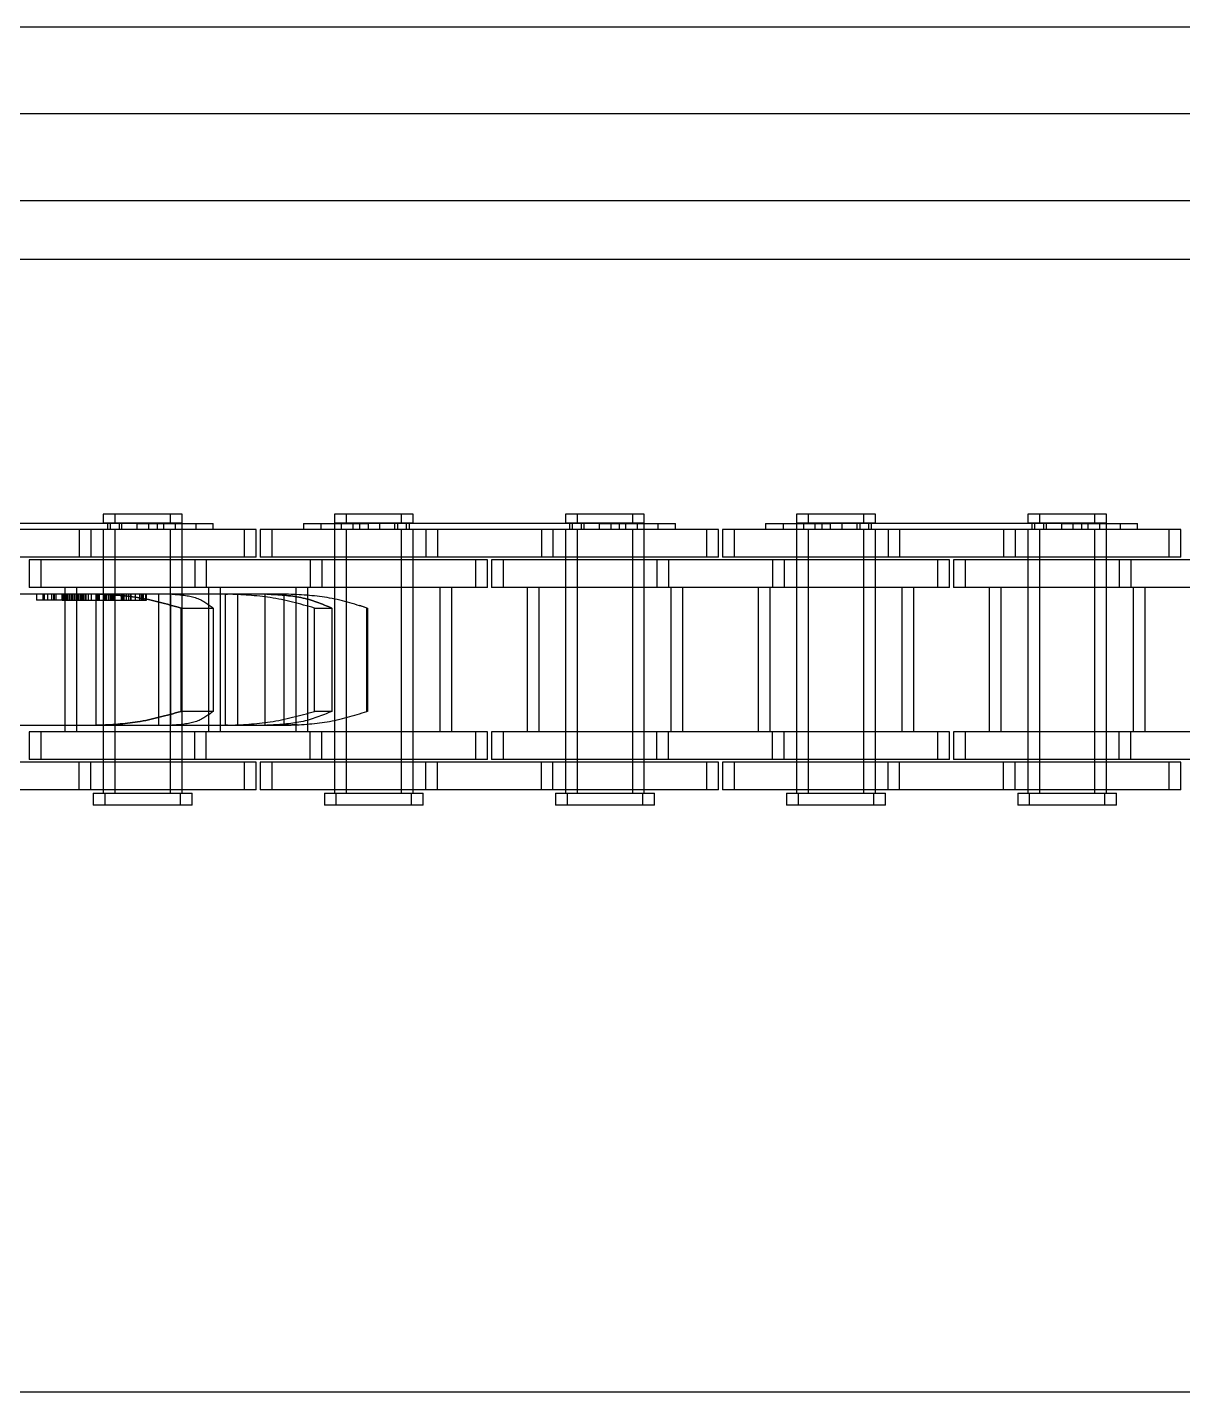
# Model space of a CAD drawing. Header units: metres. Extents: x 0 to 21025, y 0 to 14850.
# Drawn here: x 5337.6 to 5401.1, y 9261.1 to 9336.1 of the extents above; entities that cross this region are included whole.
import ezdxf

# ---------------------------------------------------------------- set-up
doc = ezdxf.new("R2010")
doc.units = ezdxf.units.M
doc.header["$LTSCALE"] = 25
doc.linetypes.add('HIDDEN2', pattern=[4.7625, 3.175, -1.5875])
doc.layers.add('SL4', color=4, linetype='Continuous')
doc.layers.add('ST1', color=7, linetype='HIDDEN2')

msp = doc.modelspace()

# ---------------------------------------------------------------- linework, layer by layer
at = {"layer": 'SL4'}
for p, q in [((5535.514, 9336.149), (4210.539, 9336.149)), ((4210.539, 9326.624), (5535.514, 9326.624)), ((4210.539, 9261.149), (5535.514, 9261.149))]:
    msp.add_line(p, q, dxfattribs=at)
at = {"layer": 'ST1'}
for p, q in [((5535.514, 9331.386), (4210.539, 9331.386)), ((4210.539, 9326.624), (5535.514, 9326.624)), ((5535.514, 9323.386), (4210.539, 9323.386)), ((5345.474, 9309.384), (5341.784, 9309.384)), ((5341.784, 9309.384), (5341.784, 9308.91)), ((5342.423, 9309.384), (5342.423, 9308.91)), ((5346.113, 9309.384), (5345.474, 9309.384)), ((5345.474, 9308.91), (5345.474, 9309.384)), ((5346.113, 9308.91), (5346.113, 9309.384)), ((5358.174, 9309.384), (5354.484, 9309.384)), ((5354.484, 9309.384), (5354.484, 9308.91)), ((5355.123, 9309.384), (5355.123, 9308.91)), ((5358.813, 9309.384), (5358.174, 9309.384)), ((5358.174, 9308.91), (5358.174, 9309.384)), ((5358.813, 9308.91), (5358.813, 9309.384)), ((5370.874, 9309.384), (5367.184, 9309.384)), ((5367.184, 9309.384), (5367.184, 9308.91)), ((5367.823, 9309.384), (5367.823, 9308.91)), ((5371.513, 9309.384), (5370.874, 9309.384)), ((5370.874, 9308.91), (5370.874, 9309.384)), ((5371.513, 9308.91), (5371.513, 9309.384)), ((5383.574, 9309.384), (5379.884, 9309.384)), ((5379.884, 9309.384), (5379.884, 9308.91)), ((5380.523, 9309.384), (5380.523, 9308.91)), ((5384.213, 9309.384), (5383.574, 9309.384)), ((5383.574, 9308.91), (5383.574, 9309.384)), ((5384.213, 9308.91), (5384.213, 9309.384)), ((5396.274, 9309.384), (5392.584, 9309.384)), ((5392.584, 9309.384), (5392.584, 9308.91)), ((5393.223, 9309.384), (5393.223, 9308.91)), ((5396.913, 9309.384), (5396.274, 9309.384)), ((5396.274, 9308.91), (5396.274, 9309.384)), ((5396.913, 9308.91), (5396.913, 9309.384)), ((5343.629, 9308.873), (5330.929, 9308.873)), ((5340.454, 9308.541), (5334.104, 9308.541)), ((5340.454, 9308.541), (5340.454, 9307.021)), ((5349.549, 9308.541), (5340.454, 9308.541)), ((5341.093, 9308.541), (5341.093, 9307.021)), ((5341.784, 9308.91), (5345.474, 9308.91)), ((5341.784, 9308.541), (5341.784, 9307.021)), ((5341.784, 9308.541), (5341.784, 9294.042)), ((5342.01, 9308.873), (5342.01, 9308.541)), ((5342.153, 9308.91), (5342.153, 9308.541)), ((5342.423, 9308.541), (5342.423, 9307.021)), ((5342.423, 9308.541), (5342.423, 9294.042)), ((5342.649, 9308.873), (5342.649, 9308.541)), ((5342.792, 9308.91), (5342.792, 9308.541)), ((5343.629, 9308.873), (5343.629, 9308.541)), ((5343.629, 9308.873), (5346.859, 9308.873)), ((5344.268, 9308.873), (5344.268, 9308.541)), ((5344.736, 9308.873), (5344.736, 9308.541)), ((5345.105, 9308.541), (5345.105, 9308.91)), ((5345.474, 9308.91), (5346.113, 9308.91)), ((5345.474, 9307.021), (5345.474, 9308.541)), ((5345.474, 9294.042), (5345.474, 9308.541)), ((5345.744, 9308.541), (5345.744, 9308.91)), ((5346.113, 9307.021), (5346.113, 9308.873)), ((5346.113, 9294.042), (5346.113, 9308.541)), ((5346.859, 9308.873), (5347.82, 9308.873)), ((5346.859, 9308.873), (5346.859, 9308.541)), ((5347.82, 9308.541), (5347.82, 9308.873)), ((5350.188, 9308.541), (5349.549, 9308.541)), ((5349.549, 9307.021), (5349.549, 9308.541)), ((5350.188, 9307.021), (5350.188, 9308.541)), ((5359.504, 9308.541), (5350.409, 9308.541)), ((5350.409, 9308.541), (5350.409, 9307.021)), ((5351.048, 9308.541), (5351.048, 9307.021)), ((5352.777, 9308.873), (5356.329, 9308.873)), ((5352.777, 9308.873), (5352.777, 9308.541)), ((5353.737, 9308.873), (5353.737, 9308.541)), ((5354.484, 9308.91), (5358.174, 9308.91)), ((5354.484, 9308.873), (5354.484, 9307.021)), ((5354.484, 9308.541), (5354.484, 9294.042)), ((5354.853, 9308.91), (5354.853, 9308.541)), ((5355.123, 9308.541), (5355.123, 9307.021)), ((5355.123, 9308.541), (5355.123, 9294.042)), ((5355.492, 9308.91), (5355.492, 9308.541)), ((5355.861, 9308.873), (5355.861, 9308.541)), ((5356.329, 9308.873), (5356.329, 9308.541)), ((5369.029, 9308.873), (5356.329, 9308.873)), ((5356.968, 9308.873), (5356.968, 9308.541)), ((5357.805, 9308.541), (5357.805, 9308.91)), ((5357.948, 9308.873), (5357.948, 9308.541)), ((5358.174, 9308.91), (5358.813, 9308.91)), ((5358.174, 9307.021), (5358.174, 9308.541)), ((5358.174, 9294.042), (5358.174, 9308.541)), ((5358.444, 9308.541), (5358.444, 9308.91)), ((5358.587, 9308.873), (5358.587, 9308.541)), ((5358.813, 9307.021), (5358.813, 9308.541)), ((5358.813, 9294.042), (5358.813, 9308.541)), ((5359.504, 9308.541), (5359.504, 9307.021)), ((5365.854, 9308.541), (5359.504, 9308.541)), ((5360.143, 9308.541), (5360.143, 9307.021)), ((5365.854, 9308.541), (5365.854, 9307.021)), ((5374.949, 9308.541), (5365.854, 9308.541)), ((5366.493, 9308.541), (5366.493, 9307.021)), ((5367.184, 9308.91), (5370.874, 9308.91)), ((5367.184, 9308.541), (5367.184, 9307.021)), ((5367.184, 9308.541), (5367.184, 9294.042)), ((5367.41, 9308.873), (5367.41, 9308.541)), ((5367.553, 9308.91), (5367.553, 9308.541)), ((5367.823, 9308.541), (5367.823, 9307.021)), ((5367.823, 9308.541), (5367.823, 9294.042)), ((5368.049, 9308.873), (5368.049, 9308.541)), ((5368.192, 9308.91), (5368.192, 9308.541)), ((5369.029, 9308.873), (5369.029, 9308.541)), ((5369.029, 9308.873), (5372.259, 9308.873)), ((5369.668, 9308.873), (5369.668, 9308.541)), ((5370.136, 9308.873), (5370.136, 9308.541)), ((5370.505, 9308.541), (5370.505, 9308.91)), ((5370.874, 9308.91), (5371.513, 9308.91)), ((5370.874, 9307.021), (5370.874, 9308.541)), ((5370.874, 9294.042), (5370.874, 9308.541)), ((5371.144, 9308.541), (5371.144, 9308.91)), ((5371.513, 9307.021), (5371.513, 9308.873)), ((5371.513, 9294.042), (5371.513, 9308.541)), ((5372.259, 9308.873), (5373.22, 9308.873)), ((5372.259, 9308.873), (5372.259, 9308.541)), ((5373.22, 9308.541), (5373.22, 9308.873)), ((5375.588, 9308.541), (5374.949, 9308.541)), ((5374.949, 9307.021), (5374.949, 9308.541)), ((5375.588, 9307.021), (5375.588, 9308.541)), ((5384.904, 9308.541), (5375.809, 9308.541)), ((5375.809, 9308.541), (5375.809, 9307.021)), ((5376.448, 9308.541), (5376.448, 9307.021)), ((5378.177, 9308.873), (5381.729, 9308.873)), ((5378.177, 9308.873), (5378.177, 9308.541)), ((5379.137, 9308.873), (5379.137, 9308.541)), ((5379.884, 9308.91), (5383.574, 9308.91)), ((5379.884, 9308.873), (5379.884, 9307.021)), ((5379.884, 9308.541), (5379.884, 9294.042)), ((5380.253, 9308.91), (5380.253, 9308.541)), ((5380.523, 9308.541), (5380.523, 9307.021)), ((5380.523, 9308.541), (5380.523, 9294.042)), ((5380.892, 9308.91), (5380.892, 9308.541)), ((5381.261, 9308.873), (5381.261, 9308.541)), ((5381.729, 9308.873), (5381.729, 9308.541)), ((5394.429, 9308.873), (5381.729, 9308.873)), ((5382.368, 9308.873), (5382.368, 9308.541)), ((5383.205, 9308.541), (5383.205, 9308.91)), ((5383.348, 9308.873), (5383.348, 9308.541)), ((5383.574, 9308.91), (5384.213, 9308.91)), ((5383.574, 9307.021), (5383.574, 9308.541)), ((5383.574, 9294.042), (5383.574, 9308.541)), ((5383.844, 9308.541), (5383.844, 9308.91)), ((5383.987, 9308.873), (5383.987, 9308.541)), ((5384.213, 9307.021), (5384.213, 9308.541)), ((5384.213, 9294.042), (5384.213, 9308.541)), ((5384.904, 9308.541), (5384.904, 9307.021)), ((5391.254, 9308.541), (5384.904, 9308.541)), ((5385.543, 9308.541), (5385.543, 9307.021)), ((5391.254, 9308.541), (5391.254, 9307.021)), ((5400.349, 9308.541), (5391.254, 9308.541)), ((5391.893, 9308.541), (5391.893, 9307.021)), ((5392.584, 9308.91), (5396.274, 9308.91)), ((5392.584, 9308.541), (5392.584, 9307.021)), ((5392.584, 9308.541), (5392.584, 9294.042)), ((5392.81, 9308.873), (5392.81, 9308.541)), ((5392.953, 9308.91), (5392.953, 9308.541)), ((5393.223, 9308.541), (5393.223, 9307.021)), ((5393.223, 9308.541), (5393.223, 9294.042)), ((5393.449, 9308.873), (5393.449, 9308.541)), ((5393.592, 9308.91), (5393.592, 9308.541)), ((5394.429, 9308.873), (5394.429, 9308.541)), ((5394.429, 9308.873), (5397.659, 9308.873)), ((5395.068, 9308.873), (5395.068, 9308.541)), ((5395.536, 9308.873), (5395.536, 9308.541)), ((5395.905, 9308.541), (5395.905, 9308.91)), ((5396.274, 9308.91), (5396.913, 9308.91)), ((5396.274, 9307.021), (5396.274, 9308.541)), ((5396.274, 9294.042), (5396.274, 9308.541)), ((5396.544, 9308.541), (5396.544, 9308.91)), ((5396.913, 9307.021), (5396.913, 9308.873)), ((5396.913, 9294.042), (5396.913, 9308.541)), ((5397.659, 9308.873), (5398.62, 9308.873)), ((5397.659, 9308.873), (5397.659, 9308.541)), ((5398.62, 9308.541), (5398.62, 9308.873)), ((5400.988, 9308.541), (5400.349, 9308.541)), ((5400.349, 9307.021), (5400.349, 9308.541)), ((5400.988, 9307.021), (5400.988, 9308.541)), ((5340.454, 9307.021), (5334.104, 9307.021)), ((5346.804, 9306.869), (5337.709, 9306.869)), ((5337.709, 9306.869), (5337.709, 9305.349)), ((5338.348, 9306.869), (5338.348, 9305.349)), ((5349.549, 9307.021), (5340.454, 9307.021)), ((5341.784, 9306.869), (5341.784, 9305.349)), ((5342.423, 9306.869), (5342.423, 9305.349)), ((5345.474, 9305.349), (5345.474, 9306.869)), ((5346.113, 9305.349), (5346.113, 9306.869)), ((5346.804, 9306.869), (5346.804, 9305.349)), ((5353.154, 9306.869), (5346.804, 9306.869)), ((5347.443, 9306.869), (5347.443, 9305.349)), ((5350.188, 9307.021), (5349.549, 9307.021)), ((5359.504, 9307.021), (5350.409, 9307.021)), ((5353.154, 9306.869), (5353.154, 9305.349)), ((5362.249, 9306.869), (5353.154, 9306.869)), ((5353.793, 9306.869), (5353.793, 9305.349)), ((5354.484, 9306.869), (5354.484, 9305.349)), ((5355.123, 9306.869), (5355.123, 9305.349)), ((5358.174, 9305.349), (5358.174, 9306.869)), ((5358.813, 9305.349), (5358.813, 9306.869)), ((5365.854, 9307.021), (5359.504, 9307.021)), ((5362.888, 9306.869), (5362.249, 9306.869)), ((5362.249, 9305.349), (5362.249, 9306.869)), ((5362.888, 9305.349), (5362.888, 9306.869)), ((5372.204, 9306.869), (5363.109, 9306.869)), ((5363.109, 9306.869), (5363.109, 9305.349)), ((5363.748, 9306.869), (5363.748, 9305.349)), ((5374.949, 9307.021), (5365.854, 9307.021)), ((5367.184, 9306.869), (5367.184, 9305.349)), ((5367.823, 9306.869), (5367.823, 9305.349)), ((5370.874, 9305.349), (5370.874, 9306.869)), ((5371.513, 9305.349), (5371.513, 9306.869)), ((5372.204, 9306.869), (5372.204, 9305.349)), ((5378.554, 9306.869), (5372.204, 9306.869)), ((5372.843, 9306.869), (5372.843, 9305.349)), ((5375.588, 9307.021), (5374.949, 9307.021)), ((5384.904, 9307.021), (5375.809, 9307.021)), ((5378.554, 9306.869), (5378.554, 9305.349)), ((5387.649, 9306.869), (5378.554, 9306.869)), ((5379.193, 9306.869), (5379.193, 9305.349)), ((5379.884, 9306.869), (5379.884, 9305.349)), ((5380.523, 9306.869), (5380.523, 9305.349)), ((5383.574, 9305.349), (5383.574, 9306.869)), ((5384.213, 9305.349), (5384.213, 9306.869)), ((5391.254, 9307.021), (5384.904, 9307.021)), ((5388.288, 9306.869), (5387.649, 9306.869)), ((5387.649, 9305.349), (5387.649, 9306.869)), ((5388.288, 9305.349), (5388.288, 9306.869)), ((5397.604, 9306.869), (5388.509, 9306.869)), ((5388.509, 9306.869), (5388.509, 9305.349)), ((5389.148, 9306.869), (5389.148, 9305.349)), ((5400.349, 9307.021), (5391.254, 9307.021)), ((5392.584, 9306.869), (5392.584, 9305.349)), ((5393.223, 9306.869), (5393.223, 9305.349)), ((5396.274, 9305.349), (5396.274, 9306.869)), ((5396.913, 9305.349), (5396.913, 9306.869)), ((5397.604, 9306.869), (5397.604, 9305.349)), ((5403.954, 9306.869), (5397.604, 9306.869)), ((5398.243, 9306.869), (5398.243, 9305.349)), ((5400.988, 9307.021), (5400.349, 9307.021)), ((5346.804, 9305.349), (5337.709, 9305.349)), ((5339.669, 9305.349), (5339.669, 9297.419)), ((5340.308, 9305.349), (5340.308, 9297.419)), ((5341.784, 9305.349), (5341.784, 9297.419)), ((5342.423, 9305.349), (5342.423, 9297.419)), ((5345.474, 9297.419), (5345.474, 9305.349)), ((5346.113, 9297.419), (5346.113, 9305.349)), ((5353.154, 9305.349), (5346.804, 9305.349)), ((5347.589, 9297.419), (5347.589, 9305.349)), ((5348.228, 9297.419), (5348.228, 9305.349)), ((5352.369, 9305.349), (5352.369, 9297.419)), ((5353.008, 9305.349), (5353.008, 9297.419)), ((5362.249, 9305.349), (5353.154, 9305.349)), ((5354.484, 9305.349), (5354.484, 9297.419)), ((5355.123, 9305.349), (5355.123, 9297.419)), ((5358.174, 9297.419), (5358.174, 9305.349)), ((5358.813, 9297.419), (5358.813, 9305.349)), ((5360.289, 9297.419), (5360.289, 9305.349)), ((5360.928, 9297.419), (5360.928, 9305.349)), ((5362.888, 9305.349), (5362.249, 9305.349)), ((5372.204, 9305.349), (5363.109, 9305.349)), ((5365.069, 9305.349), (5365.069, 9297.419)), ((5365.708, 9305.349), (5365.708, 9297.419)), ((5367.184, 9305.349), (5367.184, 9297.419)), ((5367.823, 9305.349), (5367.823, 9297.419)), ((5370.874, 9297.419), (5370.874, 9305.349)), ((5371.513, 9297.419), (5371.513, 9305.349)), ((5378.554, 9305.349), (5372.204, 9305.349)), ((5372.989, 9297.419), (5372.989, 9305.349)), ((5373.628, 9297.419), (5373.628, 9305.349)), ((5377.769, 9305.349), (5377.769, 9297.419)), ((5378.408, 9305.349), (5378.408, 9297.419)), ((5387.649, 9305.349), (5378.554, 9305.349)), ((5379.884, 9305.349), (5379.884, 9297.419)), ((5380.523, 9305.349), (5380.523, 9297.419)), ((5383.574, 9297.419), (5383.574, 9305.349)), ((5384.213, 9297.419), (5384.213, 9305.349)), ((5385.689, 9297.419), (5385.689, 9305.349)), ((5386.328, 9297.419), (5386.328, 9305.349)), ((5388.288, 9305.349), (5387.649, 9305.349)), ((5397.604, 9305.349), (5388.509, 9305.349)), ((5390.469, 9305.349), (5390.469, 9297.419)), ((5391.108, 9305.349), (5391.108, 9297.419)), ((5392.584, 9305.349), (5392.584, 9297.419)), ((5393.223, 9305.349), (5393.223, 9297.419)), ((5396.274, 9297.419), (5396.274, 9305.349)), ((5396.913, 9297.419), (5396.913, 9305.349)), ((5403.954, 9305.349), (5397.604, 9305.349)), ((5398.389, 9297.419), (5398.389, 9305.349)), ((5399.028, 9297.419), (5399.028, 9305.349)), ((5341.376, 9304.989), (5336.831, 9304.989)), ((5338.118, 9304.989), (5338.118, 9304.654)), ((5338.957, 9304.654), (5338.118, 9304.654)), ((5338.453, 9304.989), (5338.453, 9304.654)), ((5338.555, 9304.654), (5338.555, 9304.989)), ((5338.726, 9304.654), (5338.726, 9304.989)), ((5338.957, 9304.654), (5338.957, 9304.989)), ((5339.11, 9304.654), (5338.957, 9304.654)), ((5339.061, 9304.654), (5339.061, 9304.989)), ((5339.11, 9304.654), (5339.11, 9304.989)), ((5339.524, 9304.654), (5339.11, 9304.654)), ((5339.202, 9304.654), (5339.202, 9304.989)), ((5339.524, 9304.654), (5339.524, 9304.989)), ((5339.524, 9304.654), (5341.954, 9304.654)), ((5339.583, 9304.989), (5339.583, 9304.654)), ((5339.584, 9304.654), (5339.584, 9304.989)), ((5339.635, 9304.654), (5339.635, 9304.989)), ((5339.648, 9304.654), (5339.648, 9304.989)), ((5339.649, 9304.654), (5339.649, 9304.989)), ((5339.706, 9304.654), (5339.706, 9304.989)), ((5339.782, 9304.654), (5339.782, 9304.989)), ((5339.791, 9304.654), (5339.791, 9304.989)), ((5339.822, 9304.654), (5339.822, 9304.989)), ((5339.896, 9304.989), (5339.896, 9304.654)), ((5339.899, 9304.654), (5339.899, 9304.989)), ((5339.907, 9304.654), (5339.907, 9304.989)), ((5339.92, 9304.654), (5339.92, 9304.989)), ((5340.013, 9304.654), (5340.013, 9304.989)), ((5340.033, 9304.654), (5340.033, 9304.989)), ((5340.04, 9304.654), (5340.04, 9304.989)), ((5340.109, 9304.654), (5340.109, 9304.989)), ((5340.202, 9304.654), (5340.202, 9304.989)), ((5340.286, 9304.654), (5340.286, 9304.989)), ((5340.366, 9304.654), (5340.366, 9304.989)), ((5340.414, 9304.654), (5340.414, 9304.989)), ((5340.518, 9304.654), (5340.518, 9304.989)), ((5340.55, 9304.654), (5340.55, 9304.989)), ((5340.553, 9304.654), (5340.553, 9304.989)), ((5340.586, 9304.654), (5340.586, 9304.989)), ((5340.625, 9304.654), (5340.625, 9304.989)), ((5340.659, 9304.654), (5340.659, 9304.989)), ((5340.662, 9304.654), (5340.662, 9304.989)), ((5340.688, 9304.654), (5340.688, 9304.989)), ((5340.692, 9304.654), (5340.692, 9304.989)), ((5340.78, 9304.654), (5340.78, 9304.989)), ((5340.793, 9304.654), (5340.793, 9304.989)), ((5340.81, 9304.654), (5340.81, 9304.989)), ((5340.829, 9304.654), (5340.829, 9304.989)), ((5340.837, 9304.654), (5340.837, 9304.989)), ((5340.97, 9304.654), (5340.97, 9304.989)), ((5341.13, 9304.654), (5341.13, 9304.989)), ((5341.376, 9304.989), (5341.376, 9297.779)), ((5341.491, 9304.989), (5341.376, 9304.989)), ((5341.376, 9304.989), (5341.491, 9304.989)), ((5341.464, 9304.654), (5341.464, 9304.989)), ((5345.56, 9304.989), (5341.491, 9304.989)), ((5341.513, 9304.654), (5341.513, 9304.989)), ((5341.574, 9304.654), (5341.574, 9304.989)), ((5341.873, 9304.654), (5341.873, 9304.989)), ((5341.914, 9304.654), (5341.914, 9304.989)), ((5341.935, 9304.654), (5341.935, 9304.989)), ((5341.954, 9304.654), (5341.954, 9304.989)), ((5341.954, 9304.654), (5342.344, 9304.654)), ((5342.063, 9304.654), (5342.063, 9304.989)), ((5342.109, 9304.654), (5342.109, 9304.989)), ((5342.19, 9304.654), (5342.19, 9304.989)), ((5342.244, 9304.654), (5342.244, 9304.989)), ((5342.298, 9304.654), (5342.298, 9304.989)), ((5342.316, 9304.654), (5342.316, 9304.989)), ((5342.337, 9304.654), (5342.337, 9304.989)), ((5342.344, 9304.654), (5342.344, 9304.989)), ((5342.344, 9304.654), (5343.191, 9304.654)), ((5342.416, 9304.654), (5342.416, 9304.989)), ((5342.44, 9304.654), (5342.44, 9304.989)), ((5342.775, 9304.654), (5342.775, 9304.989)), ((5342.801, 9304.654), (5342.801, 9304.989)), ((5342.848, 9304.654), (5342.848, 9304.989)), ((5342.885, 9304.654), (5342.885, 9304.989)), ((5342.933, 9304.654), (5342.933, 9304.989)), ((5343.055, 9304.654), (5343.055, 9304.989)), ((5343.191, 9304.654), (5343.191, 9304.989)), ((5343.191, 9304.654), (5343.474, 9304.654)), ((5343.287, 9304.654), (5343.287, 9304.989)), ((5343.308, 9304.654), (5343.308, 9304.989)), ((5343.474, 9304.654), (5343.558, 9304.654)), ((5343.558, 9304.654), (5343.558, 9304.989)), ((5343.558, 9304.654), (5343.882, 9304.654)), ((5343.792, 9304.654), (5343.792, 9304.989)), ((5343.882, 9304.654), (5343.882, 9304.989)), ((5343.882, 9304.654), (5343.918, 9304.654)), ((5343.918, 9304.654), (5343.918, 9304.989)), ((5343.918, 9304.654), (5344.126, 9304.654)), ((5343.961, 9304.654), (5343.961, 9304.989)), ((5343.998, 9304.654), (5343.998, 9304.989)), ((5344.116, 9304.654), (5344.116, 9304.989)), ((5344.126, 9304.654), (5344.126, 9304.989)), ((5344.126, 9304.654), (5344.161, 9304.654)), ((5344.146, 9304.654), (5344.146, 9304.989)), ((5344.161, 9304.654), (5344.161, 9304.989)), ((5344.812, 9304.989), (5344.812, 9297.779)), ((5345.482, 9304.989), (5345.482, 9297.779)), ((5348.473, 9304.989), (5345.56, 9304.989)), ((5348.473, 9304.989), (5348.473, 9297.779)), ((5348.602, 9304.989), (5348.473, 9304.989)), ((5348.473, 9304.989), (5348.602, 9304.989)), ((5350.767, 9304.989), (5348.602, 9304.989)), ((5349.159, 9304.989), (5349.159, 9297.779)), ((5350.658, 9304.989), (5350.658, 9297.779)), ((5351.697, 9304.989), (5350.767, 9304.989)), ((5351.697, 9304.989), (5351.697, 9297.779)), ((5351.823, 9304.989), (5351.697, 9304.989)), ((5351.697, 9304.989), (5351.823, 9304.989)), ((5351.964, 9304.989), (5351.823, 9304.989)), ((5346.053, 9298.541), (5346.053, 9304.227)), ((5346.053, 9304.227), (5347.816, 9304.227)), ((5347.816, 9304.227), (5347.816, 9298.541)), ((5353.397, 9304.227), (5354.335, 9304.227)), ((5353.397, 9298.541), (5353.397, 9304.227)), ((5354.335, 9304.227), (5354.335, 9298.541)), ((5355.859, 9304.377), (5356.297, 9304.227)), ((5356.273, 9304.227), (5356.297, 9304.227)), ((5356.273, 9298.541), (5356.273, 9304.227)), ((5356.297, 9304.227), (5356.297, 9298.541)), ((5347.816, 9298.541), (5346.053, 9298.541)), ((5354.335, 9298.541), (5353.397, 9298.541)), ((5356.297, 9298.541), (5356.273, 9298.541)), ((5336.831, 9297.779), (5341.376, 9297.779)), ((5341.376, 9297.779), (5341.491, 9297.779)), ((5341.491, 9297.779), (5341.376, 9297.779)), ((5341.491, 9297.779), (5345.56, 9297.779)), ((5345.56, 9297.779), (5348.473, 9297.779)), ((5348.473, 9297.779), (5348.602, 9297.779)), ((5348.602, 9297.779), (5348.473, 9297.779)), ((5348.602, 9297.779), (5350.767, 9297.779)), ((5350.767, 9297.779), (5351.697, 9297.779)), ((5351.697, 9297.779), (5351.823, 9297.779)), ((5351.823, 9297.779), (5351.697, 9297.779)), ((5352.438, 9297.831), (5351.823, 9297.779)), ((5351.823, 9297.779), (5351.964, 9297.779)), ((5352.444, 9297.788), (5351.964, 9297.779)), ((5346.804, 9297.419), (5337.709, 9297.419)), ((5337.709, 9297.419), (5337.709, 9295.899)), ((5338.348, 9297.419), (5338.348, 9295.899)), ((5341.784, 9297.419), (5341.784, 9295.899)), ((5342.423, 9297.419), (5342.423, 9295.899)), ((5345.474, 9295.899), (5345.474, 9297.419)), ((5346.113, 9295.899), (5346.113, 9297.419)), ((5346.804, 9295.899), (5346.804, 9297.419)), ((5353.154, 9297.419), (5346.804, 9297.419)), ((5347.443, 9295.899), (5347.443, 9297.419)), ((5353.154, 9295.899), (5353.154, 9297.419)), ((5362.249, 9297.419), (5353.154, 9297.419)), ((5353.793, 9295.899), (5353.793, 9297.419)), ((5354.484, 9297.419), (5354.484, 9295.899)), ((5355.123, 9297.419), (5355.123, 9295.899)), ((5358.174, 9295.899), (5358.174, 9297.419)), ((5358.813, 9295.899), (5358.813, 9297.419)), ((5362.888, 9297.419), (5362.249, 9297.419)), ((5362.249, 9295.899), (5362.249, 9297.419)), ((5362.888, 9295.899), (5362.888, 9297.419)), ((5372.204, 9297.419), (5363.109, 9297.419)), ((5363.109, 9297.419), (5363.109, 9295.899)), ((5363.748, 9297.419), (5363.748, 9295.899)), ((5367.184, 9297.419), (5367.184, 9295.899)), ((5367.823, 9297.419), (5367.823, 9295.899)), ((5370.874, 9295.899), (5370.874, 9297.419)), ((5371.513, 9295.899), (5371.513, 9297.419)), ((5372.204, 9295.899), (5372.204, 9297.419)), ((5378.554, 9297.419), (5372.204, 9297.419)), ((5372.843, 9295.899), (5372.843, 9297.419)), ((5378.554, 9295.899), (5378.554, 9297.419)), ((5387.649, 9297.419), (5378.554, 9297.419)), ((5379.193, 9295.899), (5379.193, 9297.419)), ((5379.884, 9297.419), (5379.884, 9295.899)), ((5380.523, 9297.419), (5380.523, 9295.899)), ((5383.574, 9295.899), (5383.574, 9297.419)), ((5384.213, 9295.899), (5384.213, 9297.419)), ((5388.288, 9297.419), (5387.649, 9297.419)), ((5387.649, 9295.899), (5387.649, 9297.419)), ((5388.288, 9295.899), (5388.288, 9297.419)), ((5397.604, 9297.419), (5388.509, 9297.419)), ((5388.509, 9297.419), (5388.509, 9295.899)), ((5389.148, 9297.419), (5389.148, 9295.899)), ((5392.584, 9297.419), (5392.584, 9295.899)), ((5393.223, 9297.419), (5393.223, 9295.899)), ((5396.274, 9295.899), (5396.274, 9297.419)), ((5396.913, 9295.899), (5396.913, 9297.419)), ((5397.604, 9295.899), (5397.604, 9297.419)), ((5403.954, 9297.419), (5397.604, 9297.419)), ((5398.243, 9295.899), (5398.243, 9297.419)), ((5340.454, 9295.747), (5334.104, 9295.747)), ((5346.804, 9295.899), (5337.709, 9295.899)), ((5340.454, 9294.227), (5340.454, 9295.747)), ((5349.549, 9295.747), (5340.454, 9295.747)), ((5341.093, 9294.227), (5341.093, 9295.747)), ((5341.784, 9295.747), (5341.784, 9294.227)), ((5342.423, 9295.747), (5342.423, 9294.227)), ((5345.474, 9294.227), (5345.474, 9295.747)), ((5346.113, 9294.227), (5346.113, 9295.747)), ((5353.154, 9295.899), (5346.804, 9295.899)), ((5350.188, 9295.747), (5349.549, 9295.747)), ((5349.549, 9294.227), (5349.549, 9295.747)), ((5350.188, 9294.227), (5350.188, 9295.747)), ((5359.504, 9295.747), (5350.409, 9295.747)), ((5350.409, 9295.747), (5350.409, 9294.227)), ((5351.048, 9295.747), (5351.048, 9294.227)), ((5362.249, 9295.899), (5353.154, 9295.899)), ((5354.484, 9295.747), (5354.484, 9294.227)), ((5355.123, 9295.747), (5355.123, 9294.227)), ((5358.174, 9294.227), (5358.174, 9295.747)), ((5358.813, 9294.227), (5358.813, 9295.747)), ((5359.504, 9294.227), (5359.504, 9295.747)), ((5365.854, 9295.747), (5359.504, 9295.747)), ((5360.143, 9294.227), (5360.143, 9295.747)), ((5362.888, 9295.899), (5362.249, 9295.899)), ((5372.204, 9295.899), (5363.109, 9295.899)), ((5365.854, 9294.227), (5365.854, 9295.747)), ((5374.949, 9295.747), (5365.854, 9295.747)), ((5366.493, 9294.227), (5366.493, 9295.747)), ((5367.184, 9295.747), (5367.184, 9294.227)), ((5367.823, 9295.747), (5367.823, 9294.227)), ((5370.874, 9294.227), (5370.874, 9295.747)), ((5371.513, 9294.227), (5371.513, 9295.747)), ((5378.554, 9295.899), (5372.204, 9295.899)), ((5375.588, 9295.747), (5374.949, 9295.747)), ((5374.949, 9294.227), (5374.949, 9295.747)), ((5375.588, 9294.227), (5375.588, 9295.747)), ((5384.904, 9295.747), (5375.809, 9295.747)), ((5375.809, 9295.747), (5375.809, 9294.227)), ((5376.448, 9295.747), (5376.448, 9294.227)), ((5387.649, 9295.899), (5378.554, 9295.899)), ((5379.884, 9295.747), (5379.884, 9294.227)), ((5380.523, 9295.747), (5380.523, 9294.227)), ((5383.574, 9294.227), (5383.574, 9295.747)), ((5384.213, 9294.227), (5384.213, 9295.747)), ((5384.904, 9294.227), (5384.904, 9295.747)), ((5391.254, 9295.747), (5384.904, 9295.747)), ((5385.543, 9294.227), (5385.543, 9295.747)), ((5388.288, 9295.899), (5387.649, 9295.899)), ((5397.604, 9295.899), (5388.509, 9295.899)), ((5391.254, 9294.227), (5391.254, 9295.747)), ((5400.349, 9295.747), (5391.254, 9295.747)), ((5391.893, 9294.227), (5391.893, 9295.747)), ((5392.584, 9295.747), (5392.584, 9294.227)), ((5393.223, 9295.747), (5393.223, 9294.227)), ((5396.274, 9294.227), (5396.274, 9295.747)), ((5396.913, 9294.227), (5396.913, 9295.747)), ((5403.954, 9295.899), (5397.604, 9295.899)), ((5400.988, 9295.747), (5400.349, 9295.747)), ((5400.349, 9294.227), (5400.349, 9295.747)), ((5400.988, 9294.227), (5400.988, 9295.747)), ((5340.454, 9294.227), (5334.104, 9294.227)), ((5349.549, 9294.227), (5340.454, 9294.227)), ((5341.23, 9294.042), (5346.027, 9294.042)), ((5341.23, 9294.042), (5341.23, 9293.384)), ((5341.869, 9294.042), (5341.869, 9293.384)), ((5346.027, 9294.042), (5346.666, 9294.042)), ((5346.027, 9293.384), (5346.027, 9294.042)), ((5346.666, 9293.384), (5346.666, 9294.042)), ((5350.188, 9294.227), (5349.549, 9294.227)), ((5359.504, 9294.227), (5350.409, 9294.227)), ((5353.93, 9294.042), (5358.727, 9294.042)), ((5353.93, 9294.042), (5353.93, 9293.384)), ((5354.569, 9294.042), (5354.569, 9293.384)), ((5358.727, 9294.042), (5359.366, 9294.042)), ((5358.727, 9293.384), (5358.727, 9294.042)), ((5359.366, 9293.384), (5359.366, 9294.042)), ((5365.854, 9294.227), (5359.504, 9294.227)), ((5374.949, 9294.227), (5365.854, 9294.227)), ((5366.63, 9294.042), (5371.427, 9294.042)), ((5366.63, 9294.042), (5366.63, 9293.384)), ((5367.269, 9294.042), (5367.269, 9293.384)), ((5371.427, 9294.042), (5372.066, 9294.042)), ((5371.427, 9293.384), (5371.427, 9294.042)), ((5372.066, 9293.384), (5372.066, 9294.042)), ((5375.588, 9294.227), (5374.949, 9294.227)), ((5384.904, 9294.227), (5375.809, 9294.227)), ((5379.33, 9294.042), (5384.127, 9294.042)), ((5379.33, 9294.042), (5379.33, 9293.384)), ((5379.969, 9294.042), (5379.969, 9293.384)), ((5384.127, 9294.042), (5384.766, 9294.042)), ((5384.127, 9293.384), (5384.127, 9294.042)), ((5384.766, 9293.384), (5384.766, 9294.042)), ((5391.254, 9294.227), (5384.904, 9294.227)), ((5400.349, 9294.227), (5391.254, 9294.227)), ((5392.03, 9294.042), (5396.827, 9294.042)), ((5392.03, 9294.042), (5392.03, 9293.384)), ((5392.669, 9294.042), (5392.669, 9293.384)), ((5396.827, 9294.042), (5397.466, 9294.042)), ((5396.827, 9293.384), (5396.827, 9294.042)), ((5397.466, 9293.384), (5397.466, 9294.042)), ((5400.988, 9294.227), (5400.349, 9294.227)), ((5346.027, 9293.384), (5341.23, 9293.384)), ((5346.666, 9293.384), (5346.027, 9293.384)), ((5358.727, 9293.384), (5353.93, 9293.384)), ((5359.366, 9293.384), (5358.727, 9293.384)), ((5371.427, 9293.384), (5366.63, 9293.384)), ((5372.066, 9293.384), (5371.427, 9293.384)), ((5384.127, 9293.384), (5379.33, 9293.384)), ((5384.766, 9293.384), (5384.127, 9293.384)), ((5396.827, 9293.384), (5392.03, 9293.384)), ((5397.466, 9293.384), (5396.827, 9293.384))]:
    msp.add_line(p, q, dxfattribs=at)
for points, knots in [([(5346.053, 9304.227), (5345.253, 9304.449), (5343.701, 9304.88), (5342.213, 9304.953), (5341.491, 9304.989)], [0, 0, 0, 0, 0.5152637, 1, 1, 1, 1]), ([(5341.491, 9304.989), (5342.213, 9304.953), (5343.701, 9304.88), (5345.253, 9304.449), (5346.053, 9304.227)], [0, 0, 0, 0, 0.484736, 1, 1, 1, 1]), ([(5345.56, 9304.989), (5346.012, 9304.953), (5346.945, 9304.88), (5347.52, 9304.449), (5347.816, 9304.227)], [0, 0, 0, 0, 0.4847365, 1, 1, 1, 1]), ([(5353.397, 9304.227), (5352.591, 9304.449), (5351.026, 9304.88), (5349.393, 9304.953), (5348.602, 9304.989)], [0, 0, 0, 0, 0.515256, 1, 1, 1, 1]), ([(5350.767, 9304.989), (5351.415, 9304.953), (5352.752, 9304.88), (5353.797, 9304.449), (5354.335, 9304.227)], [0, 0, 0, 0, 0.484736, 1, 1, 1, 1]), ([(5354.335, 9304.227), (5353.797, 9304.449), (5352.752, 9304.88), (5351.415, 9304.953), (5350.767, 9304.989)], [0, 0, 0, 0, 0.515264, 1, 1, 1, 1]), ([(5356.273, 9304.227), (5355.558, 9304.449), (5354.169, 9304.88), (5352.589, 9304.953), (5351.823, 9304.989)], [0, 0, 0, 0, 0.515254, 1, 1, 1, 1]), ([(5341.491, 9297.779), (5342.213, 9297.814), (5343.701, 9297.887), (5345.253, 9298.318), (5346.053, 9298.541)], [0, 0, 0, 0, 0.484736, 1, 1, 1, 1]), ([(5346.053, 9298.541), (5345.253, 9298.318), (5343.701, 9297.887), (5342.213, 9297.814), (5341.491, 9297.779)], [0, 0, 0, 0, 0.515264, 1, 1, 1, 1]), ([(5347.816, 9298.541), (5347.52, 9298.318), (5346.945, 9297.887), (5346.012, 9297.814), (5345.56, 9297.779)], [0, 0, 0, 0, 0.515263, 1, 1, 1, 1]), ([(5348.602, 9297.779), (5349.393, 9297.814), (5351.026, 9297.887), (5352.59, 9298.318), (5353.397, 9298.541)], [0, 0, 0, 0, 0.484722, 1, 1, 1, 1]), ([(5354.335, 9298.541), (5353.797, 9298.318), (5352.752, 9297.887), (5351.415, 9297.814), (5350.767, 9297.779)], [0, 0, 0, 0, 0.515264, 1, 1, 1, 1]), ([(5351.823, 9297.779), (5352.589, 9297.814), (5354.169, 9297.887), (5355.558, 9298.318), (5356.273, 9298.541)], [0, 0, 0, 0, 0.4847248, 1, 1, 1, 1])]:
    msp.add_open_spline(points, degree=3, knots=knots, dxfattribs=at)

doc.saveas('drawing.dxf')
